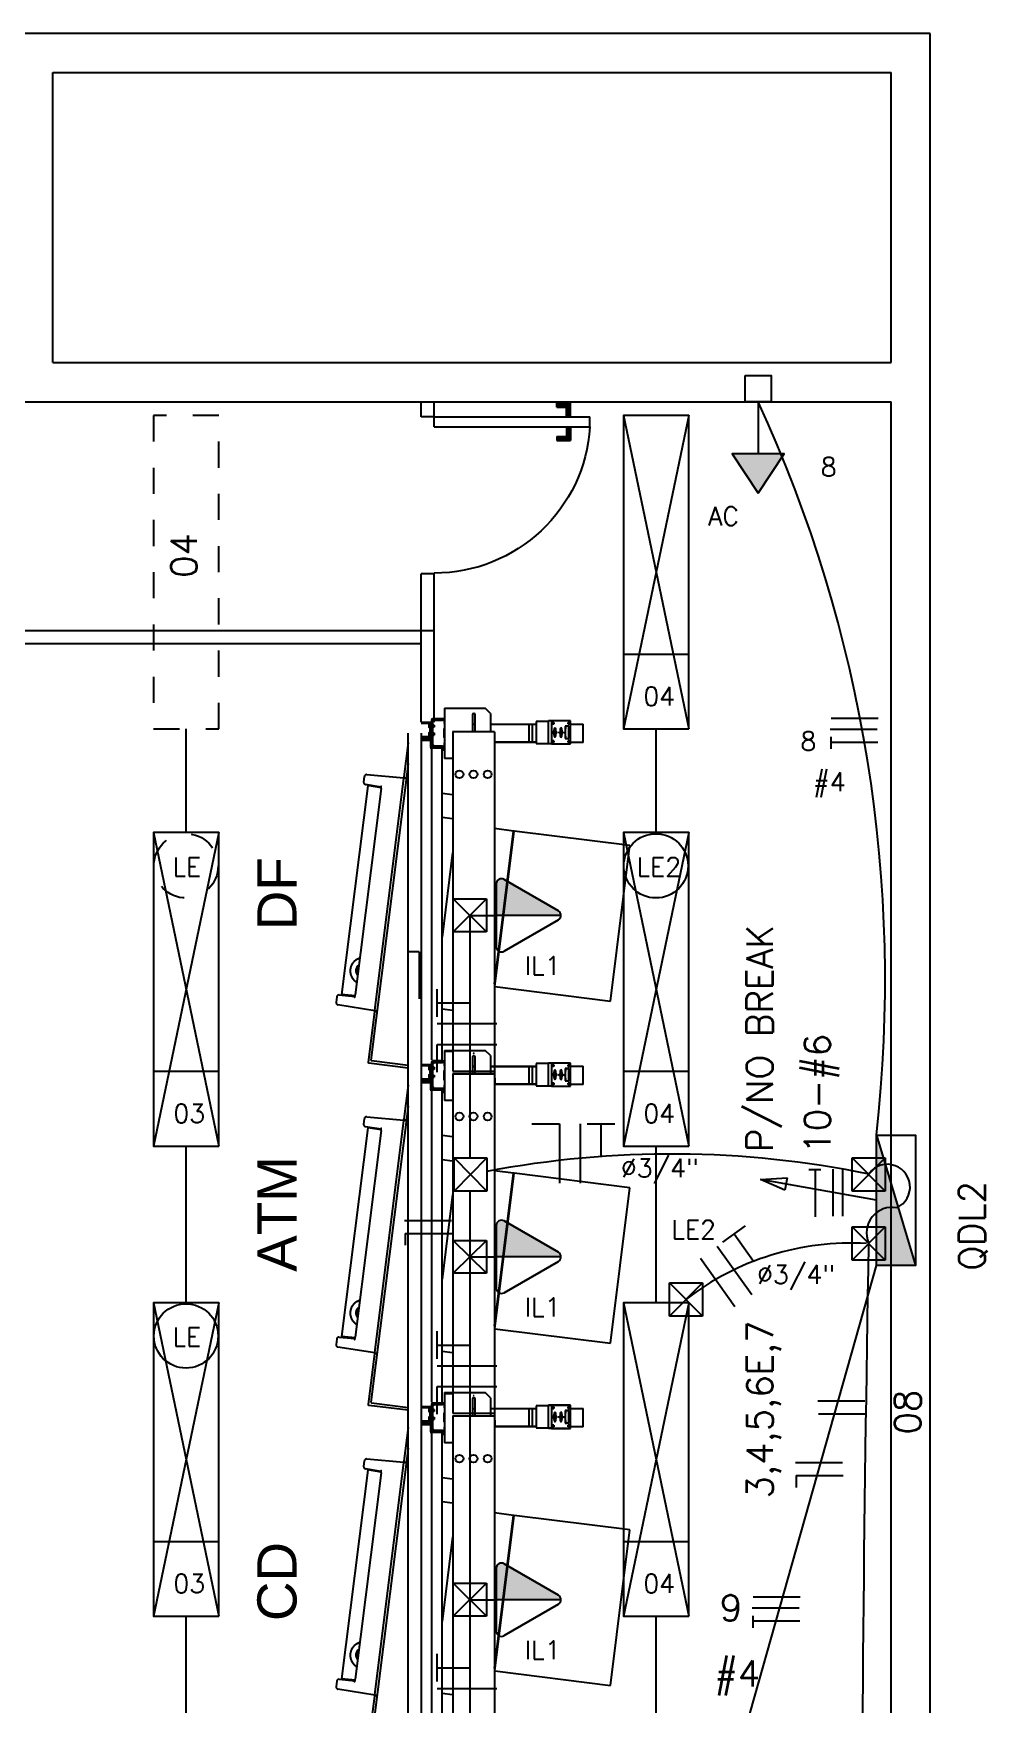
# Model space of a CAD drawing. Extents: x 16 to 124, y 36 to 90.
# Drawn here: x 35.45 to 39.11, y 43.83 to 50.23 of the extents above; entities that cross this region are included whole.
import ezdxf

# ---------------------------------------------------------------- set-up
doc = ezdxf.new("R2010")
doc.units = 0
doc.header["$LTSCALE"] = 0.02
doc.linetypes.add('DASHED2', pattern=[0.375, 0.25, -0.125])
doc.linetypes.add('HIDDEN', pattern=[0.375, 0.25, -0.125])
for name, color, linetype in [('20FIACAO', 5, 'CONTINUOUS'), ('42-TEXTO', 1, 'CONTINUOUS'), ('CAIXAS', 7, 'CONTINUOUS'), ('CANALETA_NOVA', 2, 'CONTINUOUS'), ('CANALETAS', 4, 'CONTINUOUS'), ('CARENAGEM', 1, 'CONTINUOUS'), ('CONDUL', 5, 'CONTINUOUS'), ('DIVISORIA', 5, 'CONTINUOUS'), ('EL-ELETRODUTO', 2, 'CONTINUOUS'), ('EMERGÊNCIAREMANEJADA', 252, 'CONTINUOUS'), ('ESQUADRIAS-F', 2, 'CONTINUOUS'), ('ESQUADRIAS-G', 1, 'CONTINUOUS'), ('FIO-FASE', 1, 'CONTINUOUS'), ('LE', 5, 'CONTINUOUS'), ('LUMINÁRIAASERETIRADA', 251, 'CONTINUOUS'), ('PAREDES', 7, 'CONTINUOUS'), ('PISO', 6, 'CONTINUOUS'), ('TEXTO', 7, 'CONTINUOUS'), ('TOMADAS30', 5, 'CONTINUOUS')]:
    doc.layers.add(name, color=color, linetype=linetype)
doc.styles.add('PAVIM', font='swiss.ttf')
doc.styles.add('ROMANS', font='simplex.shx')

# ---------------------------------------------------------------- blocks, each defined once
blk = doc.blocks.new('A$C3C972CB8')
at = {"layer": 'CARENAGEM'}
for p, q in [((0.526, 1.1254), (0.4705, 0.6829)), ((1.1213, 1.0507), (0.526, 1.1254)), ((1.0658, 0.6082), (1.1213, 1.0507)), ((0.1367, 0.898), (0.0487, 0.898)), ((0.0487, 0.898), (0.0487, 0.8251)), ((0.0606, 0.898), (0.0606, 0.9469)), ((0.1306, 0.9469), (0.0606, 0.9469)), ((0.1306, 0.9469), (0.1306, 0.898)), ((0.1367, 0.8251), (0.1367, 0.898)), ((1.4476, 0.898), (1.3596, 0.898)), ((1.3596, 0.898), (1.3596, 0.8251)), ((1.3707, 0.898), (1.3707, 0.9469)), ((1.4407, 0.9469), (1.3707, 0.9469)), ((1.4407, 0.9469), (1.4407, 0.898)), ((1.4476, 0.8251), (1.4476, 0.898)), ((0.0552, 0.8927), (0.0552, 0.8894)), ((0.0552, 0.8338), (0.0552, 0.8304)), ((0.0602, 0.8894), (0.0602, 0.8927)), ((0.0602, 0.8304), (0.0602, 0.8338)), ((0.0692, 0.8922), (0.0692, 0.8773)), ((0.1162, 0.8922), (0.0692, 0.8922)), ((0.0692, 0.8913), (0.1162, 0.8913)), ((0.0692, 0.8773), (0.1162, 0.8773)), ((0.1084, 0.8391), (0.0769, 0.8391)), ((0.1162, 0.8773), (0.1162, 0.8922)), ((0.1252, 0.8927), (0.1252, 0.8894)), ((0.1252, 0.8338), (0.1252, 0.8304)), ((0.1302, 0.8894), (0.1302, 0.8927)), ((0.1302, 0.8304), (0.1302, 0.8338)), ((1.3661, 0.8927), (1.3661, 0.8894)), ((1.3661, 0.8338), (1.3661, 0.8304)), ((1.3711, 0.8894), (1.3711, 0.8927)), ((1.3711, 0.8304), (1.3711, 0.8338)), ((1.3801, 0.8922), (1.3801, 0.8773)), ((1.4271, 0.8922), (1.3801, 0.8922)), ((1.3801, 0.8913), (1.4271, 0.8913)), ((1.3801, 0.8773), (1.4271, 0.8773)), ((1.4193, 0.8392), (1.3878, 0.8392)), ((1.4271, 0.8773), (1.4271, 0.8922)), ((1.4361, 0.8927), (1.4361, 0.8894)), ((1.4361, 0.8338), (1.4361, 0.8304)), ((1.4411, 0.8894), (1.4411, 0.8927)), ((1.4411, 0.8304), (1.4411, 0.8338)), ((0.0487, 0.8251), (0.0487, 0.8134)), ((0.0487, 0.8251), (0.1367, 0.8251)), ((0.1367, 0.8134), (0.0487, 0.8134)), ((0.0506, 0.8134), (0.0506, 0.7663)), ((0.1356, 0.7663), (0.1356, 0.8134)), ((0.1367, 0.8251), (0.1367, 0.8134)), ((1.3596, 0.8251), (1.3596, 0.8134)), ((1.3596, 0.8251), (1.4476, 0.8251)), ((1.3966, 0.8134), (1.3596, 0.8134)), ((1.3607, 0.8134), (1.3607, 0.7663)), ((1.4457, 0.7663), (1.4457, 0.8134)), ((1.4476, 0.8251), (1.4476, 0.8134)), ((0.0506, 0.7663), (0.1356, 0.7663)), ((0.0606, 0.5916), (0.0606, 0.7663)), ((0.0628, 0.7663), (0.0628, 0.5916)), ((0.0628, 0.7509), (0.1283, 0.7509)), ((0.1283, 0.74), (0.0628, 0.74)), ((0.1283, 0.6066), (0.1283, 0.7663)), ((0.1306, 0.7663), (0.1306, 0.6066)), ((1.3607, 0.7663), (1.4457, 0.7663)), ((1.3707, 0.6066), (1.3707, 0.7663)), ((1.3729, 0.7663), (1.3729, 0.6066)), ((1.3729, 0.7509), (1.4384, 0.7509)), ((1.4384, 0.74), (1.3729, 0.74)), ((1.4384, 0.6086), (1.4384, 0.7663)), ((1.4407, 0.7663), (1.4407, 0.6086)), ((0.4701, 0.6799), (0.4609, 0.6066)), ((0.4705, 0.6829), (0.4701, 0.6799)), ((1.0546, 0.6066), (0.4701, 0.6799)), ((1.0658, 0.6082), (0.4705, 0.6829)), ((0.02, 0.5916), (0, 0.5716)), ((0.02, 0.5916), (0.0899, 0.5916)), ((0.0899, 0.6066), (1.389, 0.6066)), ((0.0899, 0.6066), (0.0899, 0.4466)), ((0.0908, 0.6057), (0.0908, 0.4475)), ((1.0656, 0.6066), (1.0658, 0.6082)), ((1.389, 0.6066), (1.4407, 0.6086)), ((1.389, 0.4475), (1.389, 0.6066)), ((0, 0.4159), (0, 0.5716)), ((0.0899, 0.5327), (0.025, 0.5327)), ((0.025, 0.5227), (0.0899, 0.5227)), ((0.0606, 0.5227), (0.0606, 0.5327)), ((0.0628, 0.5327), (0.0628, 0.5227)), ((0, 0.4159), (0.192, 0.4159)), ((0.0406, 0.4159), (0.0451, 0.4159)), ((0.0406, 0.4159), (0.0406, 0.4159)), ((0.0406, 0.4114), (0.0406, 0.3704)), ((0.0428, 0.3704), (0.0428, 0.4114)), ((0.0458, 0.4081), (0.0436, 0.4081)), ((0.0436, 0.4081), (0.0436, 0.3726)), ((0.0586, 0.4159), (0.0451, 0.4159)), ((0.0451, 0.4136), (0.0586, 0.4136)), ((0.0458, 0.3726), (0.0458, 0.4081)), ((0.0463, 0.4136), (0.0463, 0.3764)), ((0.0586, 0.4136), (0.0586, 0.4159)), ((0.0586, 0.4159), (0.1326, 0.4159)), ((0.0831, 0.4124), (0.1081, 0.4124)), ((0.0908, 0.4475), (1.389, 0.4475)), ((0.1326, 0.4159), (0.1326, 0.4136)), ((0.1461, 0.4159), (0.1326, 0.4159)), ((0.1326, 0.4136), (0.1461, 0.4136)), ((0.1448, 0.3764), (0.1448, 0.4136)), ((0.1476, 0.4081), (0.1453, 0.4081)), ((0.1453, 0.4081), (0.1453, 0.3726)), ((0.1461, 0.4159), (0.1506, 0.4159)), ((0.1476, 0.3726), (0.1476, 0.4081)), ((0.1483, 0.4114), (0.1483, 0.3704)), ((0.1506, 0.4159), (0.1506, 0.4159)), ((0.1506, 0.3704), (0.1506, 0.4114)), ((0.1566, 0.4114), (0.1506, 0.4114)), ((0.1556, 0.4059), (0.1511, 0.4059)), ((0.1511, 0.3704), (0.1511, 0.4059)), ((1.3457, 0.4059), (0.1556, 0.4059)), ((0.1566, 0.4114), (0.1606, 0.4114)), ((0.1606, 0.4114), (0.1606, 0.4059)), ((0.192, 0.4466), (0.192, 0.4159)), ((0.3247, 0.4059), (0.3298, 0.4466)), ((0.4237, 0.4466), (0.4186, 0.4059)), ((0.552, 0.4466), (0.8764, 0.4059)), ((1.1513, 0.4059), (1.1564, 0.4466)), ((1.3132, 0.4159), (1.3132, 0.4466)), ((1.3132, 0.4159), (1.3552, 0.4159)), ((1.3502, 0.4059), (1.3457, 0.4059)), ((1.3502, 0.4059), (1.3502, 0.3704)), ((1.3507, 0.4114), (1.3507, 0.3704)), ((1.3529, 0.3704), (1.3529, 0.4114)), ((1.3559, 0.4081), (1.3537, 0.4081)), ((1.3537, 0.4081), (1.3537, 0.3726)), ((1.3687, 0.4159), (1.3552, 0.4159)), ((1.3552, 0.4136), (1.3687, 0.4136)), ((1.3559, 0.3726), (1.3559, 0.4081)), ((1.3564, 0.4136), (1.3564, 0.3764)), ((1.3687, 0.4136), (1.3687, 0.4159)), ((0.1461, 0.3681), (0.0451, 0.3681)), ((0.0451, 0.3659), (0.1461, 0.3659)), ((0.0463, 0.3764), (0.0523, 0.3704)), ((0.0646, 0.3704), (0.0481, 0.3704)), ((0.0536, 0.3259), (0.0536, 0.3659)), ((0.1086, 0.3609), (0.0586, 0.3609)), ((0.0586, 0.3609), (0.0586, 0.3259)), ((0.0606, 0.3609), (0.0606, 0.3589)), ((0.0766, 0.3589), (0.0606, 0.3589)), ((0.0726, 0.3759), (0.0646, 0.3759)), ((0.0646, 0.3759), (0.0726, 0.3759)), ((0.0646, 0.3759), (0.0646, 0.3681)), ((0.0646, 0.3759), (0.0646, 0.3759)), ((0.0726, 0.3759), (0.0726, 0.3681)), ((0.0726, 0.3759), (0.0726, 0.3759)), ((0.0946, 0.3704), (0.0726, 0.3704)), ((0.0766, 0.3609), (0.0766, 0.3589)), ((0.0906, 0.3589), (0.0906, 0.3609)), ((0.0906, 0.3589), (0.1066, 0.3589)), ((0.1026, 0.3759), (0.0946, 0.3759)), ((0.0946, 0.3759), (0.1026, 0.3759)), ((0.0946, 0.3759), (0.0946, 0.3759)), ((0.0946, 0.3681), (0.0946, 0.3759)), ((0.0956, 0.3259), (1.4057, 0.3259)), ((0.1026, 0.3759), (0.1026, 0.3759)), ((0.1026, 0.3681), (0.1026, 0.3759)), ((0.1431, 0.3704), (0.1026, 0.3704)), ((0.1066, 0.3589), (0.1066, 0.3609)), ((0.1086, 0.3259), (0.1086, 0.3609)), ((0.1136, 0.3659), (0.1136, 0.3259)), ((0.1192, 0.3634), (0.1177, 0.3634)), ((0.1177, 0.3634), (0.1177, 0.3259)), ((0.1506, 0.3634), (0.1192, 0.3634)), ((0.1192, 0.3259), (0.1192, 0.3634)), ((0.1224, 0.3629), (0.1551, 0.3629)), ((0.1224, 0.3259), (0.1224, 0.3629)), ((0.1388, 0.3704), (0.1448, 0.3764)), ((0.1506, 0.3629), (0.1506, 0.3704)), ((0.1551, 0.3659), (1.3462, 0.3659)), ((0.1551, 0.3659), (0.1551, 0.3641)), ((0.1551, 0.3629), (0.1551, 0.3641)), ((1.4057, 0.2759), (0.0956, 0.2759)), ((0.1331, 0.2759), (0.2632, 0.2596)), ((0.2135, 0.2759), (1.3471, 0.1337)), ((0.2543, 0.1181), (0.267, 0.26)), ((0.2674, 0.2691), (0.2665, 0.2622)), ((0.2665, 0.2622), (0.2674, 0.2691)), ((0.2691, 0.2588), (1.1562, 0.1476)), ((1.3491, 0.1352), (1.3668, 0.2759)), ((1.358, 0.1253), (1.3768, 0.2759)), ((0.302, 0.1729), (0.2924, 0.1133)), ((0.3044, 0.1728), (0.2962, 0.1218)), ((0.3073, 0.1725), (1.0978, 0.0733)), ((1.1585, 0.1482), (1.1358, 0.0075)), ((1.1595, 0.1502), (1.1604, 0.1571)), ((1.1604, 0.1571), (1.1595, 0.1502)), ((1.1621, 0.1468), (1.3546, 0.1227)), ((0.2621, 0.1083), (0.2824, 0.1058)), ((0.2967, 0.1212), (1.0955, 0.021)), ((1.1007, 0.0729), (1.096, 0.0215)), ((1.0976, 0.0123), (1.1031, 0.0724)), ((1.1055, 0.0025), (1.1258, 0))]:
    blk.add_line(p, q, dxfattribs=at)
for centre in [(0.2529, 0.5806), (0.2529, 0.5266), (0.2529, 0.4726)]:
    blk.add_circle(centre, 0.015, dxfattribs=at)
for centre, radius, start, end in [((0.025, 0.5277), 0.005, 90, 270), ((1.3159, 0.5295), 0.0055, 315.57739, 0), ((0.0451, 0.4114), 0.0045, 90, 180), ((0.0451, 0.4114), 0.00225, 90, 180), ((0.0831, 0.4174), 0.005, 197.4576, 270), ((0.1081, 0.4174), 0.005, 270, 342.5424), ((0.1461, 0.4114), 0.0045, 0, 90), ((0.1461, 0.4114), 0.00225, 0, 90), ((1.3552, 0.4114), 0.0045, 90, 180), ((1.3552, 0.4114), 0.00225, 90, 180), ((0.0451, 0.3704), 0.0045, 180, 270), ((0.0451, 0.3704), 0.00225, 180, 270), ((0.0481, 0.3726), 0.0045, 180, 270), ((0.0481, 0.3726), 0.00225, 180, 270), ((0.0686, 0.3649), 0.01, 216.8699, 323.1301), ((0.0986, 0.3649), 0.01, 216.8699, 323.1301), ((0.1431, 0.3726), 0.0045, 270, 360), ((0.1431, 0.3726), 0.00225, 270, 360), ((0.1461, 0.3704), 0.00225, 270, 0), ((0.1461, 0.3704), 0.0045, 270, 0), ((0.1556, 0.3704), 0.0045, 180, 270), ((0.2635, 0.2625), 0.003, 262.85046, 352.85046), ((0.2695, 0.2618), 0.003, 172.85046, 262.85046), ((1.1565, 0.1505), 0.003, 262.85046, 352.85046), ((1.1625, 0.1498), 0.003, 172.85046, 262.85046), ((1.3473, 0.1355), 0.0018, 262.85046, 352.85046), ((1.355, 0.1256), 0.003, 262.85046, 352.85046)]:
    blk.add_arc(centre, radius, start, end, dxfattribs=at)
at = {"layer": 'CARENAGEM', "extrusion": (7.88861e-31, -1.97383e-45, -1)}
for centre, major_axis in [((0.0577, 0.8927), (0.0025, 0)), ((0.0577, 0.8919), (0.0025, 0)), ((0.0577, 0.8894), (-0.0025, 0)), ((0.0577, 0.8338), (0.0025, 0)), ((0.0577, 0.8329), (0.0025, 0)), ((0.1277, 0.8927), (0.0025, 0)), ((0.1277, 0.8919), (0.0025, 0)), ((0.1277, 0.8894), (-0.0025, 0)), ((0.1277, 0.8338), (0.0025, 0)), ((0.1277, 0.8329), (0.0025, 0)), ((0.0577, 0.8304), (-0.0025, 0)), ((0.1277, 0.8304), (-0.0025, 0))]:
    blk.add_ellipse(centre, major_axis=major_axis, ratio=0.224951, start_param=3.141593, end_param=6.283185, dxfattribs=at)
at = {"layer": 'CARENAGEM', "extrusion": (1.18329e-30, -5.69381e-44, -1)}
for centre in [(0.0581, 0.8902), (0.1281, 0.8902), (1.3682, 0.8902), (1.4382, 0.8902), (0.0581, 0.8312), (0.1281, 0.8312), (1.3682, 0.8313), (1.4382, 0.8313)]:
    blk.add_ellipse(centre, major_axis=(0.00165, 0), ratio=0.224951, start_param=3.141593, end_param=9.424778, dxfattribs=at)
at = {"layer": 'CARENAGEM', "extrusion": (1.18329e-30, -5.69217e-44, -1)}
for centre, start_param, end_param in [((0.0736, 0.8672), 4.352704, 5.304046), ((0.0736, 0.8672), 0.229969, 0.820844), ((0.1126, 0.8672), 2.334587, 2.90467), ((0.1126, 0.8672), 4.120732, 5.004509), ((1.3837, 0.8672), 4.420269, 5.304046), ((1.3837, 0.8672), 0.236922, 0.807005), ((1.4227, 0.8672), 2.320749, 2.911624), ((1.4227, 0.8672), 4.120732, 5.072074)]:
    blk.add_ellipse(centre, major_axis=(0.0125, 0), ratio=0.97437, start_param=start_param, end_param=end_param, dxfattribs=at)
at = {"layer": 'CARENAGEM', "extrusion": (3.9443e-31, -9.86913e-46, -1)}
for centre, start_param, end_param in [((0.0927, 0.8616), 3.141593, 9.424778), ((0.0927, 0.8381), 3.141593, 9.424778), ((0.0927, 0.8607), 3.250092, 4.712389), ((0.0927, 0.8372), 3.250092, 4.712389), ((0.0927, 0.8607), 4.712389, 6.174686), ((0.0927, 0.8372), 4.712389, 6.174686)]:
    blk.add_ellipse(centre, major_axis=(0.018, 0), ratio=0.224951, start_param=start_param, end_param=end_param, dxfattribs=at)
at = {"layer": 'CARENAGEM', "extrusion": (1.18329e-30, -2.96074e-45, -1)}
for centre in [(0.0927, 0.894), (0.0927, 0.8755), (0.0927, 0.8684), (0.0927, 0.8548), (0.0927, 0.8449), (0.0927, 0.8312)]:
    blk.add_ellipse(centre, major_axis=(0.002, 0), ratio=0.224951, start_param=3.141593, end_param=9.424778, dxfattribs=at)
at = {"layer": 'CARENAGEM', "extrusion": (7.88861e-31, -2.01762e-45, -1)}
for centre, major_axis in [((1.3686, 0.8927), (0.0025, 0)), ((1.3686, 0.8919), (0.0025, 0)), ((1.3686, 0.8894), (-0.0025, 0)), ((1.3686, 0.8338), (0.0025, 0)), ((1.3686, 0.8329), (0.0025, 0)), ((1.4386, 0.8927), (0.0025, 0)), ((1.4386, 0.8919), (0.0025, 0)), ((1.4386, 0.8894), (-0.0025, 0)), ((1.4386, 0.8338), (0.0025, 0)), ((1.4386, 0.8329), (0.0025, 0)), ((1.3686, 0.8304), (-0.0025, 0)), ((1.4386, 0.8304), (-0.0025, 0))]:
    blk.add_ellipse(centre, major_axis=major_axis, ratio=0.224951, start_param=3.141593, end_param=6.283185, dxfattribs=at)
at = {"layer": 'CARENAGEM', "extrusion": (7.88861e-31, -2.00667e-45, -1)}
for centre, start_param, end_param in [((1.4036, 0.8616), 3.141593, 9.424778), ((1.4036, 0.8381), 3.141593, 9.424778), ((1.4036, 0.8607), 3.250092, 4.712389), ((1.4036, 0.8372), 3.250092, 4.712389), ((1.4036, 0.8607), 4.712389, 6.174686), ((1.4036, 0.8372), 4.712389, 6.174686)]:
    blk.add_ellipse(centre, major_axis=(0.018, 0), ratio=0.224951, start_param=start_param, end_param=end_param, dxfattribs=at)
at = {"layer": 'CARENAGEM', "extrusion": (1.18329e-30, -3.01e-45, -1)}
for centre in [(1.4036, 0.894), (1.4036, 0.8755), (1.4036, 0.8684), (1.4036, 0.8548), (1.4036, 0.8449), (1.4036, 0.8313)]:
    blk.add_ellipse(centre, major_axis=(0.002, 0), ratio=0.224951, start_param=3.141593, end_param=9.424778, dxfattribs=at)
at = {"layer": 'CARENAGEM'}
for centre, start_param, end_param in [((1.0056, 0.1042), 0.752586, 2.389007), ((1.0058, 0.1062), 0.860792, 2.280801)]:
    blk.add_ellipse(centre, major_axis=(-0.0278, 0.0035), ratio=0.999391, start_param=start_param, end_param=end_param, dxfattribs=at)
for points, degree, knots in [([(0.2977, 0.1309), (0.2975, 0.1309), (0.2973, 0.1309), (0.297, 0.1309), (0.2968, 0.1309), (0.2966, 0.1309), (0.2964, 0.131), (0.2962, 0.131), (0.2959, 0.131), (0.2957, 0.131), (0.2955, 0.131), (0.2953, 0.1311), (0.2953, 0.1311)], 1, [2.902778, 2.902778, 3.094495, 3.327121, 3.559747, 3.792373, 4.024998, 4.26496, 4.504921, 4.744882, 4.984843, 5.224804, 5.464765, 5.490344, 5.490344]), ([(0.3073, 0.1725), (0.3071, 0.1725), (0.3069, 0.1725), (0.3067, 0.1726), (0.3065, 0.1726), (0.3063, 0.1726), (0.3061, 0.1726), (0.3059, 0.1726), (0.3057, 0.1727), (0.3054, 0.1727), (0.3052, 0.1727), (0.305, 0.1727), (0.3048, 0.1727), (0.3046, 0.1728), (0.3044, 0.1728), (0.3042, 0.1728), (0.304, 0.1728), (0.3038, 0.1728), (0.3036, 0.1728), (0.3034, 0.1728), (0.3032, 0.1729), (0.303, 0.1729), (0.3028, 0.1729), (0.3026, 0.1729), (0.3024, 0.1729), (0.3022, 0.1729), (0.302, 0.1729), (0.3018, 0.1729), (0.3017, 0.1729), (0.3015, 0.1729), (0.3013, 0.1729), (0.3011, 0.1729), (0.301, 0.1729), (0.3008, 0.1729), (0.3006, 0.1729), (0.3005, 0.1729), (0.3003, 0.1729), (0.3002, 0.1729), (0.3, 0.1729), (0.2999, 0.1729), (0.2997, 0.1729), (0.2996, 0.1729), (0.2995, 0.1729), (0.2993, 0.1729), (0.2992, 0.1729), (0.2991, 0.1728), (0.299, 0.1728), (0.2989, 0.1728), (0.2988, 0.1728), (0.2987, 0.1728), (0.2986, 0.1728), (0.2985, 0.1728), (0.2984, 0.1728), (0.2984, 0.1728), (0.2983, 0.1728), (0.2982, 0.1728), (0.2982, 0.1727), (0.2981, 0.1727), (0.2981, 0.1727), (0.2981, 0.1727), (0.298, 0.1727), (0.298, 0.1727), (0.298, 0.1727), (0.298, 0.1727), (0.298, 0.1727), (0.298, 0.1727)], 1, [0, 0, 0.200219, 0.400438, 0.600656, 0.800875, 1.001094, 1.217587, 1.434081, 1.650574, 1.867067, 2.08356, 2.300054, 2.516547, 2.73304, 2.949533, 3.166027, 3.38252, 3.599013, 3.815506, 4.032, 4.243984, 4.455968, 4.667952, 4.879936, 5.091921, 5.303905, 5.515889, 5.727873, 5.939857, 6.151842, 6.363826, 6.57581, 6.787794, 6.999778, 7.211763, 7.423747, 7.634351, 7.844955, 8.05556, 8.266164, 8.476768, 8.687372, 8.897977, 9.108581, 9.319185, 9.52979, 9.740394, 9.950998, 10.161602, 10.372207, 10.582811, 10.763907, 10.945002, 11.126098, 11.307193, 11.488289, 11.669385, 11.85048, 12.015872, 12.181264, 12.346656, 12.512048, 12.677439, 12.842831, 12.982571, 13.034543, 13.034543]), ([(0.2543, 0.1181), (0.2543, 0.1181), (0.2543, 0.1181), (0.2542, 0.117), (0.2543, 0.1159), (0.2549, 0.1137), (0.2554, 0.1126), (0.2569, 0.1108), (0.2578, 0.11), (0.2598, 0.1089), (0.2609, 0.1085), (0.2621, 0.1083)], 3, [-0.027135, -0.027135, -0.027135, -0.027135, 0, 0, 3.29064, 3.29064, 6.80644, 6.80644, 10.322241, 10.322241, 13.838041, 13.838041, 13.838041, 13.838041]), ([(0.2824, 0.1058), (0.2836, 0.1056), (0.2847, 0.1057), (0.287, 0.1063), (0.2881, 0.1069), (0.2899, 0.1083), (0.2907, 0.1092), (0.2918, 0.1111), (0.2922, 0.1122), (0.2924, 0.1133), (0.2924, 0.1133), (0.2924, 0.1133)], 3, [0, 0, 0, 0, 3.5158, 3.5158, 7.031601, 7.031601, 10.547401, 10.547401, 13.819644, 13.819644, 13.865025, 13.865025, 13.865025, 13.865025]), ([(0.2967, 0.1212), (0.2966, 0.1212), (0.2966, 0.1213), (0.2965, 0.1213), (0.2965, 0.1213), (0.2965, 0.1213), (0.2964, 0.1213), (0.2964, 0.1214), (0.2964, 0.1214), (0.2963, 0.1214), (0.2963, 0.1214), (0.2963, 0.1215), (0.2963, 0.1215), (0.2962, 0.1215), (0.2962, 0.1216), (0.2962, 0.1216), (0.2962, 0.1217), (0.2962, 0.1217), (0.2962, 0.1217), (0.2962, 0.1217), (0.2962, 0.1218), (0.2962, 0.1218), (0.2962, 0.1218), (0.2962, 0.1218), (0.2962, 0.1218), (0.2962, 0.1218), (0.2962, 0.1218), (0.2962, 0.1218)], 1, [0, 0, 0.0419879, 0.0839759, 0.1259638, 0.1668939, 0.2078241, 0.2487542, 0.2896843, 0.3303095, 0.3709346, 0.4115598, 0.4521849, 0.4928044, 0.5334239, 0.5740434, 0.614663, 0.6540309, 0.6933989, 0.7210082, 0.734611, 0.7482139, 0.7608778, 0.7735418, 0.7905417, 0.8075415, 0.8245414, 0.8466684, 0.8687953, 0.8687953]), ([(0.9574, 0.0909), (0.9575, 0.0905), (0.9577, 0.0898), (0.9579, 0.089), (0.9582, 0.0883), (0.9584, 0.0875), (0.9587, 0.0867), (0.959, 0.086), (0.9593, 0.0853), (0.9596, 0.0845), (0.9599, 0.0838), (0.9602, 0.0831), (0.9606, 0.0823), (0.9609, 0.0816), (0.9613, 0.0809), (0.9617, 0.0802), (0.9621, 0.0795), (0.9625, 0.0788), (0.9629, 0.0781), (0.9633, 0.0774), (0.9637, 0.0768), (0.9642, 0.0761), (0.9646, 0.0754), (0.9651, 0.0748), (0.9656, 0.0742), (0.9661, 0.0735), (0.9666, 0.0729), (0.9671, 0.0723), (0.9676, 0.0717), (0.9681, 0.0711), (0.9686, 0.0705), (0.9692, 0.0699), (0.9697, 0.0693), (0.9703, 0.0687), (0.9709, 0.0682), (0.9714, 0.0676), (0.972, 0.0671), (0.9726, 0.0665), (0.9732, 0.066), (0.9738, 0.0655), (0.9745, 0.065), (0.9751, 0.0645), (0.9757, 0.064), (0.9764, 0.0636), (0.977, 0.0631), (0.9777, 0.0626), (0.9784, 0.0622), (0.979, 0.0618), (0.9797, 0.0614), (0.9804, 0.0609), (0.9811, 0.0605), (0.9818, 0.0602), (0.9825, 0.0598), (0.9832, 0.0594), (0.9839, 0.0591), (0.9847, 0.0587), (0.9854, 0.0584), (0.9861, 0.0581), (0.9869, 0.0578), (0.9876, 0.0575), (0.9884, 0.0572), (0.9891, 0.0569), (0.9899, 0.0567), (0.9906, 0.0564), (0.9914, 0.0562), (0.9922, 0.056), (0.9929, 0.0558), (0.9937, 0.0556), (0.9945, 0.0554), (0.9953, 0.0552), (0.9961, 0.0551), (0.9968, 0.0549), (0.9976, 0.0548), (0.9984, 0.0547), (0.9992, 0.0546), (1, 0.0545), (1.0008, 0.0544), (1.0016, 0.0543), (1.0024, 0.0542), (1.0032, 0.0542), (1.004, 0.0542), (1.0048, 0.0542), (1.0056, 0.0541), (1.0064, 0.0542), (1.0072, 0.0542), (1.008, 0.0542), (1.0088, 0.0543), (1.0096, 0.0543), (1.0104, 0.0544), (1.0112, 0.0545), (1.012, 0.0546), (1.0128, 0.0547), (1.0136, 0.0548), (1.0144, 0.0549), (1.0151, 0.0551), (1.0159, 0.0552), (1.0167, 0.0554), (1.0175, 0.0556), (1.0183, 0.0558), (1.019, 0.056), (1.0198, 0.0562), (1.0206, 0.0564), (1.0213, 0.0567), (1.0221, 0.0569), (1.0228, 0.0572), (1.0236, 0.0575), (1.0243, 0.0578), (1.0251, 0.0581), (1.0258, 0.0584), (1.0265, 0.0587), (1.0273, 0.0591), (1.028, 0.0594), (1.0287, 0.0598), (1.0294, 0.0602), (1.0301, 0.0606), (1.0308, 0.061), (1.0315, 0.0614), (1.0322, 0.0618), (1.0328, 0.0622), (1.0335, 0.0627), (1.0342, 0.0631), (1.0348, 0.0636), (1.0355, 0.064), (1.0361, 0.0645), (1.0367, 0.065), (1.0373, 0.0655), (1.038, 0.066), (1.0386, 0.0666), (1.0392, 0.0671), (1.0398, 0.0676), (1.0403, 0.0682), (1.0409, 0.0687), (1.0415, 0.0693), (1.042, 0.0699), (1.0426, 0.0705), (1.0431, 0.0711), (1.0436, 0.0717), (1.0441, 0.0723), (1.0446, 0.0729), (1.0451, 0.0735), (1.0456, 0.0742), (1.0461, 0.0748), (1.0466, 0.0755), (1.047, 0.0761), (1.0474, 0.0768), (1.0479, 0.0775), (1.0483, 0.0782), (1.0487, 0.0788), (1.0491, 0.0794)], 1, [3.527144, 3.527144, 3.535478, 3.551478, 3.567478, 3.583478, 3.599477, 3.615477, 3.631477, 3.647476, 3.663476, 3.679476, 3.695475, 3.711475, 3.727475, 3.743474, 3.759474, 3.775474, 3.791474, 3.807474, 3.823473, 3.839473, 3.855473, 3.871473, 3.887473, 3.903473, 3.919473, 3.935473, 3.951473, 3.967472, 3.983472, 3.999472, 4.015472, 4.031472, 4.047472, 4.063472, 4.079472, 4.095472, 4.111472, 4.127472, 4.143472, 4.159472, 4.175472, 4.191472, 4.207473, 4.223473, 4.239473, 4.255473, 4.271473, 4.287473, 4.303473, 4.319473, 4.335474, 4.351474, 4.367474, 4.383474, 4.399474, 4.415474, 4.431475, 4.447475, 4.463475, 4.479476, 4.495476, 4.511476, 4.527476, 4.543477, 4.559477, 4.575477, 4.591478, 4.607478, 4.623478, 4.639479, 4.655479, 4.671479, 4.68748, 4.70348, 4.71948, 4.735481, 4.751481, 4.767481, 4.783482, 4.799482, 4.815483, 4.831483, 4.847483, 4.863484, 4.879484, 4.895485, 4.911485, 4.927485, 4.943486, 4.959486, 4.975486, 4.991487, 5.007487, 5.023488, 5.039488, 5.055488, 5.071489, 5.087489, 5.103489, 5.11949, 5.13549, 5.15149, 5.16749, 5.183491, 5.199491, 5.215491, 5.231492, 5.247492, 5.263492, 5.279493, 5.295493, 5.311493, 5.327493, 5.343494, 5.359494, 5.375494, 5.391494, 5.407494, 5.423495, 5.439495, 5.455495, 5.471495, 5.487495, 5.503495, 5.519495, 5.535495, 5.551495, 5.567495, 5.583495, 5.599496, 5.615496, 5.631496, 5.647496, 5.663496, 5.679496, 5.695496, 5.711496, 5.727496, 5.743496, 5.759495, 5.775495, 5.791495, 5.807495, 5.823495, 5.839495, 5.855495, 5.871494, 5.885424, 5.885424]), ([(1.1069, 0.0712), (1.1069, 0.0712), (1.1069, 0.0712), (1.1069, 0.0713), (1.1069, 0.0713), (1.1069, 0.0713), (1.1068, 0.0713), (1.1068, 0.0713), (1.1068, 0.0713), (1.1068, 0.0713), (1.1067, 0.0713), (1.1067, 0.0713), (1.1067, 0.0714), (1.1066, 0.0714), (1.1066, 0.0714), (1.1065, 0.0714), (1.1065, 0.0714), (1.1064, 0.0715), (1.1063, 0.0715), (1.1063, 0.0715), (1.1062, 0.0715), (1.1061, 0.0716), (1.106, 0.0716), (1.1059, 0.0716), (1.1058, 0.0717), (1.1058, 0.0717), (1.1057, 0.0717), (1.1056, 0.0717), (1.1054, 0.0718), (1.1053, 0.0718), (1.1052, 0.0719), (1.1051, 0.0719), (1.1049, 0.0719), (1.1048, 0.072), (1.1047, 0.072), (1.1045, 0.072), (1.1044, 0.0721), (1.1043, 0.0721), (1.1041, 0.0722), (1.1039, 0.0722), (1.1038, 0.0722), (1.1036, 0.0723), (1.1034, 0.0723), (1.1032, 0.0724), (1.1031, 0.0724), (1.1029, 0.0725), (1.1027, 0.0725), (1.1025, 0.0725), (1.1023, 0.0726), (1.1021, 0.0726), (1.1019, 0.0727), (1.1017, 0.0727), (1.1015, 0.0727), (1.1013, 0.0728), (1.1011, 0.0728), (1.1009, 0.0729), (1.1007, 0.0729), (1.1005, 0.0729), (1.1003, 0.073), (1.1001, 0.073), (1.0999, 0.073), (1.0997, 0.0731), (1.0995, 0.0731), (1.0993, 0.0731), (1.0991, 0.0732), (1.0989, 0.0732), (1.0986, 0.0732), (1.0984, 0.0732), (1.0982, 0.0733), (1.098, 0.0733), (1.0978, 0.0733)], 1, [11.287326, 11.287326, 11.347666, 11.479103, 11.610541, 11.741979, 11.873417, 12.019793, 12.16617, 12.312547, 12.458923, 12.6053, 12.751676, 12.898053, 13.044429, 13.190806, 13.337183, 13.503495, 13.669808, 13.836121, 14.002433, 14.168746, 14.335059, 14.501372, 14.667684, 14.833997, 15.00031, 15.166623, 15.360061, 15.553499, 15.746938, 15.940376, 16.133814, 16.327253, 16.520691, 16.714129, 16.907568, 17.101006, 17.294444, 17.487883, 17.704962, 17.922041, 18.13912, 18.356199, 18.573278, 18.790357, 19.007436, 19.224515, 19.441594, 19.658673, 19.875752, 20.092831, 20.30991, 20.52293, 20.73595, 20.94897, 21.161989, 21.375009, 21.588029, 21.801049, 22.014069, 22.227089, 22.440109, 22.653129, 22.866148, 23.079168, 23.292188, 23.505208, 23.712646, 23.920084, 24.127522, 24.33496, 24.33496]), ([(1.096, 0.0215), (1.096, 0.0215), (1.096, 0.0214), (1.096, 0.0214), (1.096, 0.0214), (1.096, 0.0214), (1.096, 0.0214), (1.096, 0.0214), (1.096, 0.0214), (1.096, 0.0214), (1.096, 0.0213), (1.096, 0.0213), (1.096, 0.0213), (1.0959, 0.0212), (1.0959, 0.0212), (1.0959, 0.0212), (1.0959, 0.0211), (1.0958, 0.0211), (1.0958, 0.0211), (1.0958, 0.0211), (1.0957, 0.0211), (1.0957, 0.021), (1.0956, 0.021), (1.0956, 0.021), (1.0956, 0.021), (1.0955, 0.021), (1.0955, 0.021)], 1, [0, 0, 0.0626187, 0.09388, 0.1065253, 0.1191706, 0.1318049, 0.1444393, 0.1613001, 0.1781609, 0.1950217, 0.2249463, 0.2548709, 0.2977034, 0.340536, 0.3833685, 0.4231744, 0.4629803, 0.5027861, 0.542592, 0.5832112, 0.6238303, 0.6644495, 0.7050686, 0.7460327, 0.7869968, 0.8279608, 0.8689249, 0.8689249]), ([(1.0993, 0.0302), (1.0992, 0.0302), (1.099, 0.0302), (1.0988, 0.0303), (1.0986, 0.0303), (1.0984, 0.0304), (1.0982, 0.0304), (1.098, 0.0304), (1.0978, 0.0305), (1.0975, 0.0305), (1.0973, 0.0305), (1.0971, 0.0306), (1.0969, 0.0306), (1.0969, 0.0306)], 1, [21.441958, 21.441958, 21.467705, 21.698529, 21.929352, 22.160176, 22.391, 22.621824, 22.852647, 23.083471, 23.314295, 23.545119, 23.775943, 24.006766, 24.026551, 24.026551]), ([(1.0976, 0.0123), (1.0976, 0.0123), (1.0976, 0.0123), (1.0975, 0.0112), (1.0977, 0.0101), (1.0983, 0.0079), (1.0988, 0.0068), (1.1003, 0.005), (1.1012, 0.0042), (1.1032, 0.0031), (1.1043, 0.0027), (1.1055, 0.0025)], 3, [-0.045381, -0.045381, -0.045381, -0.045381, 0, 0, 3.272243, 3.272243, 6.788044, 6.788044, 10.303844, 10.303844, 13.819644, 13.819644, 13.819644, 13.819644]), ([(1.1258, 0), (1.1269, -0.0001), (1.1281, -0.0001), (1.1304, 0.0005), (1.1314, 0.0011), (1.1333, 0.0025), (1.1341, 0.0034), (1.1352, 0.0053), (1.1356, 0.0064), (1.1358, 0.0075), (1.1358, 0.0075), (1.1358, 0.0075)], 3, [0, 0, 0, 0, 3.5158, 3.5158, 7.031601, 7.031601, 10.547401, 10.547401, 13.838041, 13.838041, 13.865175, 13.865175, 13.865175, 13.865175])]:
    blk.add_open_spline(points, degree=degree, knots=knots, dxfattribs=at)
blk.add_open_spline([(1.096, 0.0215), (1.096, 0.0215), (1.096, 0.0215), (1.096, 0.0215), (1.096, 0.0215), (1.096, 0.0215)], degree=1, dxfattribs=at)
blk = doc.blocks.new('A$C05567B69')
at = {"layer": 'ESQUADRIAS-F'}
blk.add_arc((0.8, 0), 0.8, 93.58332, 180, dxfattribs=at)
at = {"layer": 'ESQUADRIAS-G'}
for p, q in [((0.75, 0), (0.75, 0.7984)), ((0.75, 0.7984), (0.8, 0.7984)), ((0.8, 0), (0.8, 0.7984)), ((0.68, 0.6284), (0.68, 0.6984)), ((0.75, 0.6984), (0.68, 0.6984)), ((0.8, 0.6984), (0.87, 0.6984)), ((0.87, 0.6284), (0.87, 0.6984)), ((0.7, 0.6284), (0.68, 0.6284)), ((0.7, 0.6284), (0.7, 0.6784)), ((0.75, 0.6784), (0.7, 0.6784)), ((0.8, 0.6784), (0.85, 0.6784)), ((0.85, 0.6284), (0.85, 0.6784)), ((0.85, 0.6284), (0.87, 0.6284)), ((0.75, 0), (0.8, 0))]:
    blk.add_line(p, q, dxfattribs=at)
for points in [[(0.68, 0.6984), (0.75, 0.6984), (0.7, 0.6784), (0.75, 0.6784)], [(0.68, 0.6284), (0.68, 0.6984), (0.7, 0.6284), (0.7, 0.6784)], [(0.8, 0.6984), (0.87, 0.6984), (0.8, 0.6784), (0.85, 0.6784)], [(0.85, 0.6284), (0.85, 0.6784), (0.87, 0.6284), (0.87, 0.6984)]]:
    blk.add_solid(points, dxfattribs=at)

msp = doc.modelspace()

# ---------------------------------------------------------------- hatches: boundary and pattern name
at = {"layer": 'CAIXAS'}
msp.add_hatch(color=256, dxfattribs=at).paths.add_polyline_path([(38.682, 46.01226), (38.682, 45.51226), (38.832, 45.51226)])
at = {"layer": 'TOMADAS30'}
for points in [[(38.22879, 48.46995), (38.32879, 48.61995), (38.12879, 48.61995)], [(37.2554, 46.99067, 0.5773503), (37.2254, 46.97334), (37.2254, 46.85315), (37.47358, 46.85315, 0.2679492), (37.46358, 46.87047)], [(37.2554, 45.68337, 0.5773503), (37.2254, 45.66605), (37.2254, 45.54586), (37.47358, 45.54586, 0.2679492), (37.46358, 45.56318)], [(37.2554, 44.37048, 0.5773503), (37.2254, 44.35316), (37.2254, 44.23296), (37.47358, 44.23296, 0.2679492), (37.46358, 44.25029)]]:
    msp.add_hatch(color=256, dxfattribs=at).paths.add_polyline_path(points)

# ---------------------------------------------------------------- linework, layer by layer
at = {"layer": '20FIACAO', "color": 1}
for p, q in [((37.3614, 46.05551), (37.46744, 46.05551)), ((37.46744, 46.05551), (37.46744, 45.82772)), ((37.54697, 46.05551), (37.54697, 45.82772)), ((37.57348, 46.05551), (37.67952, 46.05551)), ((37.6265, 46.05551), (37.6265, 45.92704)), ((38.09359, 45.60235), (38.17979, 45.6641)), ((38.13669, 45.63322), (38.21151, 45.52879)), ((38.07204, 45.58691), (38.20471, 45.40174)), ((38.00739, 45.54059), (38.14006, 45.35542))]:
    msp.add_line(p, q, dxfattribs=at)
at = {"layer": 'CAIXAS'}
msp.add_line((38.682, 46.01226), (38.832, 45.51226), dxfattribs=at)
for points in [[(38.17879, 48.91995), (38.27879, 48.91995), (38.27879, 48.81995), (38.17879, 48.81995)], [(38.682, 46.01226), (38.832, 46.01226), (38.832, 45.51226), (38.682, 45.51226)]]:
    msp.add_lwpolyline(points, close=True, dxfattribs=at)
msp.add_circle((36.03743, 45.24281), 0.1231, dxfattribs=at)
at = {"layer": 'CANALETA_NOVA'}
for p, q in [((37.71291, 48.7671), (37.96291, 47.5671)), ((37.96291, 48.7671), (37.71291, 47.5671)), ((37.71291, 47.85355), (37.96291, 47.85355)), ((36.16291, 47.16995), (35.91291, 45.96995)), ((35.91291, 47.16995), (36.16291, 45.96995)), ((37.71291, 47.16995), (37.96291, 45.96995)), ((37.96291, 47.16995), (37.71291, 45.96995)), ((35.91291, 46.2564), (36.16291, 46.2564)), ((37.71291, 46.2564), (37.96291, 46.2564)), ((35.91291, 45.36995), (36.16291, 44.16995)), ((36.16291, 45.36995), (35.91291, 44.16995)), ((37.71291, 45.36995), (37.96291, 44.16995)), ((37.96291, 45.36995), (37.71291, 44.16995)), ((35.91291, 44.4564), (36.16291, 44.4564)), ((37.71291, 44.4564), (37.96291, 44.4564))]:
    msp.add_line(p, q, dxfattribs=at)
for points in [[(37.96291, 47.5671), (37.96291, 48.7671), (37.71291, 48.7671), (37.71291, 47.5671)], [(36.16291, 45.96995), (36.16291, 47.16995), (35.91291, 47.16995), (35.91291, 45.96995)], [(37.96291, 45.96995), (37.96291, 47.16995), (37.71291, 47.16995), (37.71291, 45.96995)], [(36.16291, 44.16995), (36.16291, 45.36995), (35.91291, 45.36995), (35.91291, 44.16995)], [(37.96291, 44.16995), (37.96291, 45.36995), (37.71291, 45.36995), (37.71291, 44.16995)]]:
    msp.add_lwpolyline(points, close=True, dxfattribs=at)
at = {"layer": 'CANALETAS'}
for p, q in [((36.03791, 47.16995), (36.03791, 47.5671)), ((37.83791, 47.16995), (37.83791, 47.5671)), ((36.03791, 45.36995), (36.03791, 45.96995)), ((37.83791, 45.36995), (37.83791, 45.96995)), ((38.23734, 45.84178), (38.33993, 45.84796)), ((38.3306, 45.80136), (38.23734, 45.84178)), ((38.682, 45.76226), (38.23734, 45.84178)), ((38.33993, 45.84796), (38.3306, 45.80136)), ((37.96291, 42.96995), (38.682, 45.51226)), ((36.03791, 43.56995), (36.03791, 44.16995)), ((37.83791, 43.56995), (37.83791, 44.16995))]:
    msp.add_line(p, q, dxfattribs=at)
at = {"layer": 'CONDUL'}
for p, q in [((37.06412, 45.79671), (37.06412, 45.92455)), ((37.06412, 45.92455), (37.18992, 45.92455)), ((37.18992, 45.92455), (37.06412, 45.79671)), ((37.06412, 45.92455), (37.18992, 45.79671)), ((37.18992, 45.92455), (37.18992, 45.79671)), ((38.58902, 45.92455), (38.71482, 45.79671)), ((38.71482, 45.92455), (38.58902, 45.79671)), ((38.58902, 45.92455), (38.71482, 45.92455)), ((38.58902, 45.79671), (38.58902, 45.92455)), ((38.71482, 45.92455), (38.71482, 45.79671)), ((37.18992, 45.79671), (37.06412, 45.79671)), ((38.71482, 45.79671), (38.58902, 45.79671)), ((38.58902, 45.53287), (38.58902, 45.66071)), ((38.58902, 45.66071), (38.71482, 45.66071)), ((38.71482, 45.66071), (38.58902, 45.53287)), ((38.58902, 45.66071), (38.71482, 45.53287)), ((38.71482, 45.66071), (38.71482, 45.53287)), ((38.71482, 45.53287), (38.58902, 45.53287)), ((37.88942, 45.44646), (38.01522, 45.31862)), ((37.88942, 45.44646), (38.01522, 45.44646)), ((37.88942, 45.31862), (37.88942, 45.44646)), ((38.01522, 45.44646), (37.88942, 45.31862)), ((38.01522, 45.44646), (38.01522, 45.31862)), ((38.01522, 45.31862), (37.88942, 45.31862))]:
    msp.add_line(p, q, dxfattribs=at)
at = {"layer": 'DIVISORIA'}
for p, q in [((36.93791, 48.76136), (36.93791, 48.81995)), ((36.98791, 48.76136), (36.93791, 48.76136)), ((36.98791, 48.76136), (36.98791, 48.81995)), ((36.93791, 47.5927), (36.93791, 48.16136)), ((36.98791, 48.16136), (36.93791, 48.16136)), ((36.98791, 47.5927), (36.98791, 48.16136)), ((36.98791, 47.9427), (34.89791, 47.9427)), ((36.93791, 47.8927), (34.94791, 47.8927))]:
    msp.add_line(p, q, dxfattribs=at)
at = {"layer": 'EL-ELETRODUTO'}
for p, q in [((37.12437, 46.85315), (37.12437, 45.92455)), ((36.99992, 46.46513), (36.99992, 46.57117)), ((36.99992, 46.51815), (37.12839, 46.51815)), ((36.99992, 46.43862), (37.22771, 46.43862)), ((36.99992, 46.35909), (37.22771, 46.35909)), ((36.99992, 46.25305), (36.99992, 46.35909)), ((37.12437, 45.79671), (37.12437, 37.6825)), ((36.99992, 45.15488), (36.99992, 45.26092)), ((36.99992, 45.2079), (37.12839, 45.2079)), ((36.99992, 45.12837), (37.22771, 45.12837)), ((36.99992, 44.9428), (36.99992, 45.04884)), ((36.99992, 45.04884), (37.22771, 45.04884)), ((36.99992, 43.91921), (36.99992, 44.02525)), ((36.99992, 43.97223), (37.12839, 43.97223)), ((36.99992, 43.8927), (37.22771, 43.8927))]:
    msp.add_line(p, q, dxfattribs=at)
for centre, radius, start, end in [((33.42405, 46.60396), 5.29113, 353.579234, 24.759523), ((37.89656, 42.15024), 3.78901, 78.473096, 100.748523), ((38.72343, 45.81291), 0.08715, 294.550263, 151.120331), ((38.74177, 45.63726), 0.09802, 79.489694, 203.116635), ((38.58553, 44.56244), 1.03611, 86.761134, 127.672194), ((215.494, 42.39264), 176.87136, 178.9628005, 181.0031866)]:
    msp.add_arc(centre, radius, start, end, dxfattribs=at)
at = {"layer": 'EMERGÊNCIAREMANEJADA', "linetype": 'DASHED2'}
msp.add_circle((36.03743, 47.04281), 0.1231, dxfattribs=at)
at = {"layer": 'FIO-FASE'}
for p, q in [((38.68861, 47.60731), (38.50845, 47.60731)), ((38.68436, 47.56483), (38.50419, 47.56483)), ((38.50674, 47.53624), (38.50674, 47.49059)), ((38.50674, 47.51657), (38.6869, 47.51657)), ((36.93087, 46.71368), (36.88522, 46.71368)), ((36.93087, 46.71368), (36.93087, 46.53351)), ((36.97913, 46.53606), (36.97913, 46.71622)), ((38.46851, 45.87917), (38.42286, 45.87917)), ((38.44727, 45.87917), (38.44727, 45.69901)), ((38.51677, 45.70156), (38.51677, 45.88172)), ((38.55362, 45.70156), (38.55362, 45.88172)), ((37.05392, 45.68389), (36.87376, 45.68389)), ((36.87631, 45.63562), (37.05647, 45.63562)), ((36.87631, 45.63562), (36.87631, 45.58998)), ((38.63777, 44.99293), (38.45761, 44.99293)), ((38.46016, 44.94467), (38.64032, 44.94467)), ((38.5518, 44.75666), (38.37164, 44.75666)), ((38.37419, 44.7084), (38.55435, 44.7084)), ((38.37419, 44.7084), (38.37419, 44.66275)), ((38.39028, 44.24257), (38.21012, 44.24257)), ((38.38603, 44.20009), (38.20587, 44.20009)), ((38.20842, 44.1715), (38.20842, 44.12586)), ((38.20842, 44.15183), (38.38858, 44.15183))]:
    msp.add_line(p, q, dxfattribs=at)
at = {"layer": 'LE', "linetype": 'ByBlock'}
msp.add_circle((37.83743, 47.04281), 0.1231, dxfattribs=at)
at = {"layer": 'LUMINÁRIAASERETIRADA', "linetype": 'HIDDEN'}
msp.add_lwpolyline([(36.16291, 47.5671), (36.16291, 48.7671), (35.91291, 48.7671), (35.91291, 47.5671)], close=True, dxfattribs=at)
at = {"layer": 'PAREDES'}
for p, q in [((38.88791, 50.22995), (26.98791, 50.22995)), ((38.88791, 43.31626), (38.88791, 50.22995)), ((35.52791, 50.07995), (38.73791, 50.07995)), ((35.52791, 48.96995), (35.52791, 50.07995)), ((38.73791, 48.96995), (38.73791, 50.07995)), ((35.52791, 48.96995), (38.73791, 48.96995)), ((35.37791, 48.81995), (38.73791, 48.81995)), ((38.73791, 43.31626), (38.73791, 48.81995))]:
    msp.add_line(p, q, dxfattribs=at)
at = {"layer": 'TOMADAS30'}
for p, q in [((38.22879, 48.81995), (38.22879, 48.61995)), ((37.2254, 46.73296), (37.2254, 46.97334)), ((37.2254, 46.97334), (37.2254, 46.73296)), ((37.2554, 46.99067), (37.46358, 46.87047)), ((37.46358, 46.87047), (37.2554, 46.99067)), ((37.18829, 46.91605), (37.06045, 46.79025)), ((37.18829, 46.79025), (37.06045, 46.91605)), ((37.06045, 46.79025), (37.06045, 46.91605)), ((37.06045, 46.91605), (37.18829, 46.91605)), ((37.18829, 46.91605), (37.18829, 46.79025)), ((37.12437, 46.85315), (37.2254, 46.85315)), ((37.47358, 46.85315), (37.2254, 46.85315)), ((37.18829, 46.79025), (37.06045, 46.79025)), ((37.2554, 46.71564), (37.46358, 46.83583)), ((37.46358, 46.83583), (37.2554, 46.71564)), ((37.2254, 45.42567), (37.2254, 45.66605)), ((37.2254, 45.66605), (37.2254, 45.42567)), ((37.2554, 45.68337), (37.46358, 45.56318)), ((37.46358, 45.56318), (37.2554, 45.68337)), ((37.18829, 45.60876), (37.06045, 45.48296)), ((37.18829, 45.48296), (37.06045, 45.60876)), ((37.06045, 45.48296), (37.06045, 45.60876)), ((37.06045, 45.60876), (37.18829, 45.60876)), ((37.18829, 45.60876), (37.18829, 45.48296)), ((37.12437, 45.54586), (37.2254, 45.54586)), ((37.47358, 45.54586), (37.2254, 45.54586)), ((37.2554, 45.40835), (37.46358, 45.52854)), ((37.46358, 45.52854), (37.2554, 45.40835)), ((37.18829, 45.48296), (37.06045, 45.48296)), ((37.2254, 44.11277), (37.2254, 44.35316)), ((37.2254, 44.35316), (37.2254, 44.11277)), ((37.2554, 44.37048), (37.46358, 44.25029)), ((37.46358, 44.25029), (37.2554, 44.37048)), ((37.18829, 44.29586), (37.06045, 44.17006)), ((37.18829, 44.17006), (37.06045, 44.29586)), ((37.06045, 44.17006), (37.06045, 44.29586)), ((37.06045, 44.29586), (37.18829, 44.29586)), ((37.18829, 44.29586), (37.18829, 44.17006)), ((37.12437, 44.23296), (37.2254, 44.23296)), ((37.47358, 44.23296), (37.2254, 44.23296)), ((37.2554, 44.09545), (37.46358, 44.21564)), ((37.46358, 44.21564), (37.2554, 44.09545)), ((37.18829, 44.17006), (37.06045, 44.17006))]:
    msp.add_line(p, q, dxfattribs=at)
msp.add_lwpolyline([(38.22879, 48.46995), (38.32879, 48.61995), (38.12879, 48.61995)], close=True, dxfattribs=at)
for centre, start, end in [((37.2454, 46.97334), 60, 180), ((37.2454, 46.97334), 60, 180), ((37.45358, 46.85315), 300, 60), ((37.45358, 46.85315), 300, 60), ((37.2454, 46.73296), 180, 300), ((37.2454, 46.73296), 180, 300), ((37.2454, 45.66605), 60, 180), ((37.2454, 45.66605), 60, 180), ((37.45358, 45.54586), 300, 60), ((37.45358, 45.54586), 300, 60), ((37.2454, 45.42567), 180, 300), ((37.2454, 45.42567), 180, 300), ((37.2454, 44.35316), 60, 180), ((37.2454, 44.35316), 60, 180), ((37.45358, 44.23296), 300, 60), ((37.45358, 44.23296), 300, 60), ((37.2454, 44.11277), 180, 300), ((37.2454, 44.11277), 180, 300)]:
    msp.add_arc(centre, 0.02, start, end, dxfattribs=at)

# ---------------------------------------------------------------- block references
at = {"layer": 'CARENAGEM', "rotation": 270}
for p in [(36.61203, 47.64628), (36.61203, 46.33618), (36.61203, 45.02609)]:
    msp.add_blockref('A$C3C972CB8', p, dxfattribs=at)
at = {"layer": 'PISO', "xscale": -0.7472867432126247, "yscale": 0.7472867432126247, "zscale": 0.7472867432126247, "rotation": 270}
msp.add_blockref('A$C05567B69', (36.98791, 48.16353), dxfattribs=at)

# ---------------------------------------------------------------- texts
at = {"layer": '42-TEXTO', "style": 'ROMANS'}
for s, p in [('8', (38.46862, 48.53469)), ('AC', (38.03691, 48.34605)), ('04', (37.78898, 47.6563)), ('8', (38.39081, 47.48497)), ('#4', (38.43886, 47.32854)), ('LE2', (37.76308, 47.00363)), ('IL1', (37.33468, 46.62504)), ('03', (35.98898, 46.05914)), ('04', (37.78898, 46.05914)), ('%%C3/4"', (37.70309, 45.85029)), ('LE2', (37.89652, 45.61481)), ('%%C3/4"', (38.22503, 45.44263)), ('IL1', (37.33468, 45.31775)), ('LE', (35.98584, 45.20363)), ('03', (35.98898, 44.25914)), ('04', (37.78898, 44.25914)), ('IL1', (37.33468, 44.00485))]:
    msp.add_text(s, height=0.07109, dxfattribs=at).set_placement(p)
at = {"layer": 'EMERGÊNCIAREMANEJADA', "linetype": 'DASHED2', "style": 'ROMANS'}
msp.add_text('LE', height=0.07109, dxfattribs=at).set_placement((35.98584, 47.00363))
at = {"layer": 'LUMINÁRIAASERETIRADA', "style": 'ROMANS'}
msp.add_text('04', height=0.1, rotation=90, dxfattribs=at).set_placement((36.07929, 48.14536))
at = {"layer": 'PISO', "style": 'PAVIM'}
for s, p in [('DF', (36.46073, 46.79634)), ('ATM', (36.46073, 45.48855)), ('CD', (36.46073, 44.15126))]:
    msp.add_text(s, height=0.15, rotation=90, dxfattribs=at).set_placement(p)
at = {"layer": 'TEXTO', "style": 'ROMANS'}
for s, p in [('P/NO BREAK', (38.28468, 45.9467)), ('10-#6', (38.5058, 45.94056)), ('QDL2', (39.09809, 45.49336)), ('3,4,5,6E,7', (38.28568, 44.62079)), ('08', (38.85146, 44.86565))]:
    msp.add_text(s, height=0.1, rotation=90, dxfattribs=at).set_placement(p)
for s, p in [('9', (38.082, 44.15168)), ('#4', (38.06102, 43.90013))]:
    msp.add_text(s, height=0.1, dxfattribs=at).set_placement(p)

doc.saveas('drawing.dxf')
